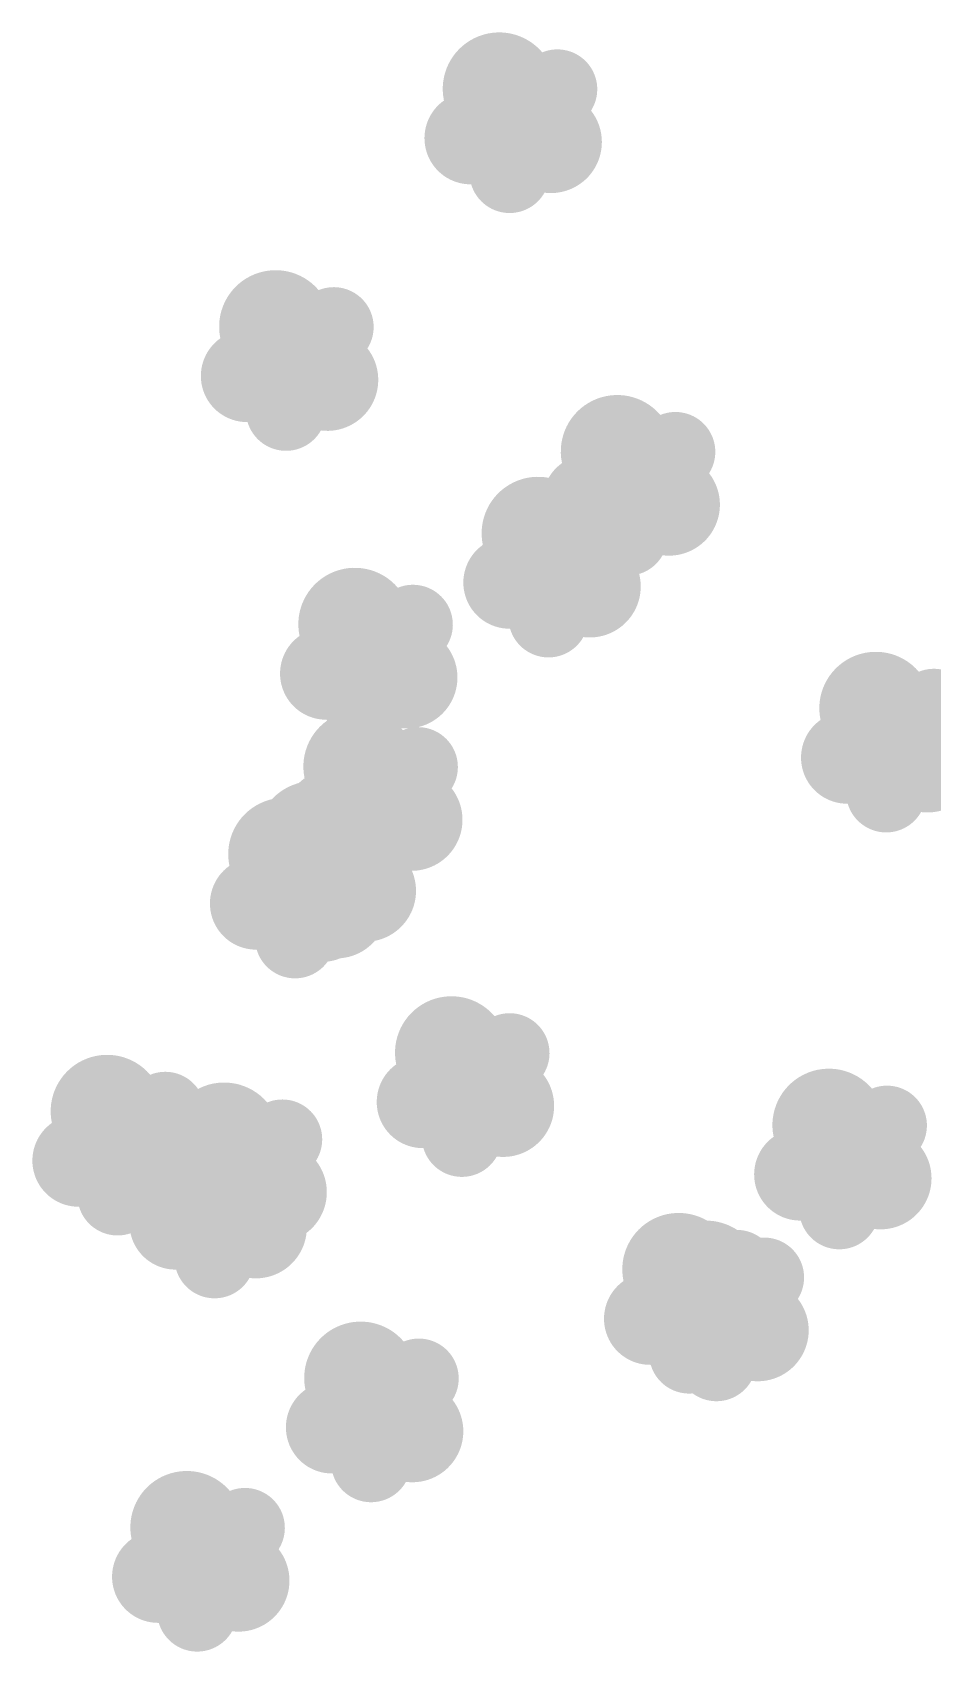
# Model space of a CAD drawing. Header units: feet. Extents: x 19943 to 22668, y 19646 to 21490.
# Drawn here: x 20827.3 to 20876.6, y 21138.3 to 21226.8 of the extents above; entities that cross this region are included whole.
import ezdxf

# ---------------------------------------------------------------- set-up
doc = ezdxf.new("R2010")
doc.units = ezdxf.units.FT
doc.header["$MEASUREMENT"] = 0
doc.layers.add('V-PLNT-TREES-SAVD', color=253, linetype='Continuous')

# ---------------------------------------------------------------- blocks, each defined once
blk = doc.blocks.new('Existing Basemap')
at = {"layer": 'V-PLNT-TREES-SAVD'}
h = blk.add_hatch(color=256, dxfattribs=at)
edge = h.paths.add_edge_path()
edge.add_ellipse((20856.06340759981, 21223.71379087933), major_axis=(-1.543132462168271, 1.543089726718376), ratio=0.9999999999995682, start_angle=192.5944597473992, end_angle=337.2687559424306)
edge.add_ellipse((20852.88019731846, 21223.73408680088), major_axis=(-2.185042389636971, 2.184981877158718), ratio=0.9999999999979726, start_angle=265.3135617642286, end_angle=416.8558821878045)
edge.add_ellipse((20851.31405463743, 21221.03901511397), major_axis=(1.784643676877361, 1.784693102098145), ratio=0.9999999999999278, start_angle=80.2866100408609, end_angle=225.7341644166373)
edge.add_ellipse((20853.44978097164, 21219.13725468756), major_axis=(-1.550971484118789, 1.550928531575328), ratio=0.9999999999992424, start_angle=61.15733986461568, end_angle=61.47147788450962)
edge.add_ellipse((20853.44978097164, 21219.13725468756), major_axis=(-1.550971484118789, 1.550928531575328), ratio=0.9999999999992424, start_angle=61.47147788450962, end_angle=195.4892329067007)
edge.add_ellipse((20855.70749759435, 21220.82550595071), major_axis=(1.973188564310873, 1.973243211230985), ratio=0.9999999999999237, start_angle=217.8170008947253, end_angle=353.0192784218156)
h = blk.add_hatch(color=256, dxfattribs=at)
edge = h.paths.add_edge_path()
edge.add_ellipse((20843.8269448925, 21210.70796824778), major_axis=(-1.543132462168271, 1.543089726718376), ratio=0.9999999999995682, start_angle=192.5944597473992, end_angle=337.2687559424306)
edge.add_ellipse((20840.64373461115, 21210.72826416932), major_axis=(-2.185042389636971, 2.184981877158718), ratio=0.9999999999979726, start_angle=265.3135617642286, end_angle=416.8558821878045)
edge.add_ellipse((20839.07759193012, 21208.03319248242), major_axis=(1.784643676877361, 1.784693102098145), ratio=0.9999999999999278, start_angle=80.2866100408609, end_angle=225.7341644166373)
edge.add_ellipse((20841.21331826433, 21206.131432056), major_axis=(-1.550971484118789, 1.550928531575328), ratio=0.9999999999992424, start_angle=61.15733986461568, end_angle=61.47147788450962)
edge.add_ellipse((20841.21331826433, 21206.131432056), major_axis=(-1.550971484118789, 1.550928531575328), ratio=0.9999999999992424, start_angle=61.47147788450962, end_angle=195.4892329067007)
edge.add_ellipse((20843.47103488705, 21207.81968331916), major_axis=(1.973188564310873, 1.973243211230985), ratio=0.9999999999999237, start_angle=217.8170008947253, end_angle=353.0192784218156)
h = blk.add_hatch(color=256, dxfattribs=at)
edge = h.paths.add_edge_path()
edge.add_ellipse((20862.52356879252, 21203.87998004629), major_axis=(-1.543132462168271, 1.543089726718376), ratio=0.9999999999995682, start_angle=192.5944597473992, end_angle=337.2687559424306)
edge.add_ellipse((20859.34035851117, 21203.90027596784), major_axis=(-2.185042389636971, 2.184981877158718), ratio=0.9999999999979726, start_angle=265.3135617642286, end_angle=416.8558821878045)
edge.add_ellipse((20857.77421583014, 21201.20520428093), major_axis=(1.784643676877361, 1.784693102098145), ratio=0.9999999999999278, start_angle=80.2866100408609, end_angle=225.7341644166373)
edge.add_ellipse((20859.90994216435, 21199.30344385452), major_axis=(-1.550971484118789, 1.550928531575328), ratio=0.9999999999992424, start_angle=61.15733986461568, end_angle=61.47147788450962)
edge.add_ellipse((20859.90994216435, 21199.30344385452), major_axis=(-1.550971484118789, 1.550928531575328), ratio=0.9999999999992424, start_angle=61.47147788450962, end_angle=195.4892329067007)
edge.add_ellipse((20862.16765878706, 21200.99169511767), major_axis=(1.973188564310873, 1.973243211230985), ratio=0.9999999999999237, start_angle=217.8170008947253, end_angle=353.0192784218156)
h = blk.add_hatch(color=256, dxfattribs=at)
edge = h.paths.add_edge_path()
edge.add_ellipse((20858.19084101982, 21199.40659581874), major_axis=(-1.543132462168271, 1.543089726718376), ratio=0.9999999999995682, start_angle=192.5944597473992, end_angle=337.2687559424306)
edge.add_ellipse((20855.00763073847, 21199.42689174028), major_axis=(-2.185042389636971, 2.184981877158718), ratio=0.9999999999979726, start_angle=265.3135617642286, end_angle=416.8558821878045)
edge.add_ellipse((20853.44148805744, 21196.73182005338), major_axis=(1.784643676877361, 1.784693102098145), ratio=0.9999999999999278, start_angle=80.2866100408609, end_angle=225.7341644166373)
edge.add_ellipse((20855.57721439165, 21194.83005962697), major_axis=(-1.550971484118789, 1.550928531575328), ratio=0.9999999999992424, start_angle=61.15733986461568, end_angle=61.47147788450962)
edge.add_ellipse((20855.57721439165, 21194.83005962697), major_axis=(-1.550971484118789, 1.550928531575328), ratio=0.9999999999992424, start_angle=61.47147788450962, end_angle=195.4892329067007)
edge.add_ellipse((20857.83493101437, 21196.51831089012), major_axis=(1.973188564310873, 1.973243211230985), ratio=0.9999999999999237, start_angle=217.8170008947253, end_angle=353.0192784218156)
h = blk.add_hatch(color=256, dxfattribs=at)
edge = h.paths.add_edge_path()
edge.add_ellipse((20848.16060747449, 21194.42911565979), major_axis=(-1.543132462168271, 1.543089726718376), ratio=0.9999999999995682, start_angle=192.5944597473992, end_angle=337.2687559424306)
edge.add_ellipse((20844.97739719314, 21194.44941158133), major_axis=(-2.185042389636971, 2.184981877158718), ratio=0.9999999999979726, start_angle=265.3135617642286, end_angle=416.8558821878045)
edge.add_ellipse((20843.41125451211, 21191.75433989443), major_axis=(1.784643676877361, 1.784693102098145), ratio=0.9999999999999278, start_angle=80.2866100408609, end_angle=225.7341644166373)
edge.add_ellipse((20845.54698084632, 21189.85257946801), major_axis=(-1.550971484118789, 1.550928531575328), ratio=0.9999999999992424, start_angle=61.15733986461568, end_angle=61.47147788450962)
edge.add_ellipse((20845.54698084632, 21189.85257946801), major_axis=(-1.550971484118789, 1.550928531575328), ratio=0.9999999999992424, start_angle=61.47147788450962, end_angle=195.4892329067007)
edge.add_ellipse((20847.80469746903, 21191.54083073117), major_axis=(1.973188564310873, 1.973243211230985), ratio=0.9999999999999237, start_angle=217.8170008947253, end_angle=353.0192784218156)
h = blk.add_hatch(color=256, dxfattribs=at)
edge = h.paths.add_edge_path()
edge.add_ellipse((20876.67055507155, 21189.8339516242), major_axis=(-1.543132462168271, 1.543089726718376), ratio=0.9999999999995682, start_angle=192.5944597473992, end_angle=337.2687559424306)
edge.add_ellipse((20873.4873447902, 21189.85424754575), major_axis=(-2.185042389636971, 2.184981877158718), ratio=0.9999999999979726, start_angle=265.3135617642286, end_angle=416.8558821878045)
edge.add_ellipse((20871.92120210917, 21187.15917585884), major_axis=(1.784643676877361, 1.784693102098145), ratio=0.9999999999999278, start_angle=80.2866100408609, end_angle=225.7341644166373)
edge.add_ellipse((20874.05692844338, 21185.25741543243), major_axis=(-1.550971484118789, 1.550928531575328), ratio=0.9999999999992424, start_angle=61.15733986461568, end_angle=61.47147788450962)
edge.add_ellipse((20874.05692844338, 21185.25741543243), major_axis=(-1.550971484118789, 1.550928531575328), ratio=0.9999999999992424, start_angle=61.47147788450962, end_angle=195.4892329067007)
edge.add_ellipse((20876.31464506609, 21186.94566669558), major_axis=(1.973188564310873, 1.973243211230985), ratio=0.9999999999999237, start_angle=217.8170008947253, end_angle=353.0192784218156)
h = blk.add_hatch(color=256, dxfattribs=at)
edge = h.paths.add_edge_path()
edge.add_ellipse((20848.43642804564, 21186.64200763061), major_axis=(-1.543132462168271, 1.543089726718376), ratio=0.9999999999995682, start_angle=192.5944597473992, end_angle=337.2687559424306)
edge.add_ellipse((20845.2532177643, 21186.66230355215), major_axis=(-2.185042389636971, 2.184981877158718), ratio=0.9999999999979726, start_angle=265.3135617642286, end_angle=416.8558821878045)
edge.add_ellipse((20843.68707508327, 21183.96723186524), major_axis=(1.784643676877361, 1.784693102098145), ratio=0.9999999999999278, start_angle=80.2866100408609, end_angle=225.7341644166373)
edge.add_ellipse((20845.82280141748, 21182.06547143883), major_axis=(-1.550971484118789, 1.550928531575328), ratio=0.9999999999992424, start_angle=61.15733986461568, end_angle=61.47147788450962)
edge.add_ellipse((20845.82280141748, 21182.06547143883), major_axis=(-1.550971484118789, 1.550928531575328), ratio=0.9999999999992424, start_angle=61.47147788450962, end_angle=195.4892329067007)
edge.add_ellipse((20848.08051804019, 21183.75372270199), major_axis=(1.973188564310873, 1.973243211230985), ratio=0.9999999999999237, start_angle=217.8170008947253, end_angle=353.0192784218156)
h = blk.add_hatch(color=256, dxfattribs=at)
edge = h.paths.add_edge_path()
edge.add_ellipse((20845.89357333195, 21182.76131941986), major_axis=(-1.543132462168271, 1.543089726718376), ratio=0.9999999999995682, start_angle=192.5944597473992, end_angle=337.2687559424306)
edge.add_ellipse((20842.7103630506, 21182.78161534141), major_axis=(-2.185042389636971, 2.184981877158718), ratio=0.9999999999979726, start_angle=265.3135617642286, end_angle=416.8558821878045)
edge.add_ellipse((20841.14422036957, 21180.0865436545), major_axis=(1.784643676877361, 1.784693102098145), ratio=0.9999999999999278, start_angle=80.2866100408609, end_angle=225.7341644166373)
edge.add_ellipse((20843.27994670378, 21178.18478322809), major_axis=(-1.550971484118789, 1.550928531575328), ratio=0.9999999999992424, start_angle=61.15733986461568, end_angle=61.47147788450962)
edge.add_ellipse((20843.27994670378, 21178.18478322809), major_axis=(-1.550971484118789, 1.550928531575328), ratio=0.9999999999992424, start_angle=61.47147788450962, end_angle=195.4892329067007)
edge.add_ellipse((20845.5376633265, 21179.87303449124), major_axis=(1.973188564310873, 1.973243211230985), ratio=0.9999999999999237, start_angle=217.8170008947253, end_angle=353.0192784218156)
h = blk.add_hatch(color=256, dxfattribs=at)
edge = h.paths.add_edge_path()
edge.add_ellipse((20844.32419353924, 21181.8527698347), major_axis=(-1.543132462168271, 1.543089726718376), ratio=0.9999999999995682, start_angle=192.5944597473992, end_angle=337.2687559424306)
edge.add_ellipse((20841.14098325789, 21181.87306575624), major_axis=(-2.185042389636971, 2.184981877158718), ratio=0.9999999999979726, start_angle=265.3135617642286, end_angle=416.8558821878045)
edge.add_ellipse((20839.57484057686, 21179.17799406934), major_axis=(1.784643676877361, 1.784693102098145), ratio=0.9999999999999278, start_angle=80.2866100408609, end_angle=225.7341644166373)
edge.add_ellipse((20841.71056691108, 21177.27623364293), major_axis=(-1.550971484118789, 1.550928531575328), ratio=0.9999999999992424, start_angle=61.15733986461568, end_angle=61.47147788450962)
edge.add_ellipse((20841.71056691108, 21177.27623364293), major_axis=(-1.550971484118789, 1.550928531575328), ratio=0.9999999999992424, start_angle=61.47147788450962, end_angle=195.4892329067007)
edge.add_ellipse((20843.96828353379, 21178.96448490608), major_axis=(1.973188564310873, 1.973243211230985), ratio=0.9999999999999237, start_angle=217.8170008947253, end_angle=353.0192784218156)
h = blk.add_hatch(color=256, dxfattribs=at)
edge = h.paths.add_edge_path()
edge.add_ellipse((20853.45118982283, 21170.99399626055), major_axis=(-1.543132462168271, 1.543089726718376), ratio=0.9999999999995682, start_angle=192.5944597473992, end_angle=337.2687559424306)
edge.add_ellipse((20850.26797954148, 21171.0142921821), major_axis=(-2.185042389636971, 2.184981877158718), ratio=0.9999999999979726, start_angle=265.3135617642286, end_angle=416.8558821878045)
edge.add_ellipse((20848.70183686045, 21168.31922049519), major_axis=(1.784643676877361, 1.784693102098145), ratio=0.9999999999999278, start_angle=80.2866100408609, end_angle=225.7341644166373)
edge.add_ellipse((20850.83756319466, 21166.41746006878), major_axis=(-1.550971484118789, 1.550928531575328), ratio=0.9999999999992424, start_angle=61.15733986461568, end_angle=61.47147788450962)
edge.add_ellipse((20850.83756319466, 21166.41746006878), major_axis=(-1.550971484118789, 1.550928531575328), ratio=0.9999999999992424, start_angle=61.47147788450962, end_angle=195.4892329067007)
edge.add_ellipse((20853.09527981737, 21168.10571133193), major_axis=(1.973188564310873, 1.973243211230985), ratio=0.9999999999999237, start_angle=217.8170008947253, end_angle=353.0192784218156)
h = blk.add_hatch(color=256, dxfattribs=at)
edge = h.paths.add_edge_path()
edge.add_ellipse((20834.60739190396, 21167.78962059893), major_axis=(-1.543132462168271, 1.543089726718376), ratio=0.9999999999995682, start_angle=192.5944597473992, end_angle=337.2687559424306)
edge.add_ellipse((20831.42418162261, 21167.80991652047), major_axis=(-2.185042389636971, 2.184981877158718), ratio=0.9999999999979726, start_angle=265.3135617642286, end_angle=416.8558821878045)
edge.add_ellipse((20829.85803894158, 21165.11484483357), major_axis=(1.784643676877361, 1.784693102098145), ratio=0.9999999999999278, start_angle=80.2866100408609, end_angle=225.7341644166373)
edge.add_ellipse((20831.99376527579, 21163.21308440715), major_axis=(-1.550971484118789, 1.550928531575328), ratio=0.9999999999992424, start_angle=61.15733986461568, end_angle=61.47147788450962)
edge.add_ellipse((20831.99376527579, 21163.21308440715), major_axis=(-1.550971484118789, 1.550928531575328), ratio=0.9999999999992424, start_angle=61.47147788450962, end_angle=195.4892329067007)
edge.add_ellipse((20834.25148189851, 21164.90133567031), major_axis=(1.973188564310873, 1.973243211230985), ratio=0.9999999999999237, start_angle=217.8170008947253, end_angle=353.0192784218156)
h = blk.add_hatch(color=256, dxfattribs=at)
edge = h.paths.add_edge_path()
edge.add_ellipse((20874.1039697628, 21167.03215526487), major_axis=(-1.543132462168271, 1.543089726718376), ratio=0.9999999999995682, start_angle=192.5944597473992, end_angle=337.2687559424306)
edge.add_ellipse((20870.92075948146, 21167.05245118641), major_axis=(-2.185042389636971, 2.184981877158718), ratio=0.9999999999979726, start_angle=265.3135617642286, end_angle=416.8558821878045)
edge.add_ellipse((20869.35461680043, 21164.35737949951), major_axis=(1.784643676877361, 1.784693102098145), ratio=0.9999999999999278, start_angle=80.2866100408609, end_angle=225.7341644166373)
edge.add_ellipse((20871.49034313464, 21162.45561907309), major_axis=(-1.550971484118789, 1.550928531575328), ratio=0.9999999999992424, start_angle=61.15733986461568, end_angle=61.47147788450962)
edge.add_ellipse((20871.49034313464, 21162.45561907309), major_axis=(-1.550971484118789, 1.550928531575328), ratio=0.9999999999992424, start_angle=61.47147788450962, end_angle=195.4892329067007)
edge.add_ellipse((20873.74805975735, 21164.14387033625), major_axis=(1.973188564310873, 1.973243211230985), ratio=0.9999999999999237, start_angle=217.8170008947253, end_angle=353.0192784218156)
h = blk.add_hatch(color=256, dxfattribs=at)
edge = h.paths.add_edge_path()
edge.add_ellipse((20841.01198300336, 21166.27535587566), major_axis=(-1.543132462168271, 1.543089726718376), ratio=0.9999999999995682, start_angle=192.5944597473992, end_angle=337.2687559424306)
edge.add_ellipse((20837.82877272201, 21166.2956517972), major_axis=(-2.185042389636971, 2.184981877158718), ratio=0.9999999999979726, start_angle=265.3135617642286, end_angle=416.8558821878045)
edge.add_ellipse((20836.26263004098, 21163.6005801103), major_axis=(1.784643676877361, 1.784693102098145), ratio=0.9999999999999278, start_angle=80.2866100408609, end_angle=225.7341644166373)
edge.add_ellipse((20838.39835637519, 21161.69881968388), major_axis=(-1.550971484118789, 1.550928531575328), ratio=0.9999999999992424, start_angle=61.15733986461568, end_angle=61.47147788450962)
edge.add_ellipse((20838.39835637519, 21161.69881968388), major_axis=(-1.550971484118789, 1.550928531575328), ratio=0.9999999999992424, start_angle=61.47147788450962, end_angle=195.4892329067007)
edge.add_ellipse((20840.65607299791, 21163.38707094704), major_axis=(1.973188564310873, 1.973243211230985), ratio=0.9999999999999237, start_angle=217.8170008947253, end_angle=353.0192784218156)
h = blk.add_hatch(color=256, dxfattribs=at)
edge = h.paths.add_edge_path()
edge.add_ellipse((20839.91907596916, 21164.3515112181), major_axis=(-1.543132462168271, 1.543089726718376), ratio=0.9999999999995682, start_angle=192.5944597473992, end_angle=337.2687559424306)
edge.add_ellipse((20836.73586568782, 21164.37180713964), major_axis=(-2.185042389636971, 2.184981877158718), ratio=0.9999999999979726, start_angle=265.3135617642286, end_angle=416.8558821878045)
edge.add_ellipse((20835.16972300679, 21161.67673545274), major_axis=(1.784643676877361, 1.784693102098145), ratio=0.9999999999999278, start_angle=80.2866100408609, end_angle=225.7341644166373)
edge.add_ellipse((20837.305449341, 21159.77497502632), major_axis=(-1.550971484118789, 1.550928531575328), ratio=0.9999999999992424, start_angle=61.15733986461568, end_angle=61.47147788450962)
edge.add_ellipse((20837.305449341, 21159.77497502632), major_axis=(-1.550971484118789, 1.550928531575328), ratio=0.9999999999992424, start_angle=61.47147788450962, end_angle=195.4892329067007)
edge.add_ellipse((20839.56316596371, 21161.46322628948), major_axis=(1.973188564310873, 1.973243211230985), ratio=0.9999999999999237, start_angle=217.8170008947253, end_angle=353.0192784218156)
h = blk.add_hatch(color=256, dxfattribs=at)
edge = h.paths.add_edge_path()
edge.add_ellipse((20865.88869215855, 21159.14117648565), major_axis=(-1.543132462168271, 1.543089726718376), ratio=0.9999999999995682, start_angle=192.5944597473992, end_angle=337.2687559424306)
edge.add_ellipse((20862.7054818772, 21159.16147240719), major_axis=(-2.185042389636971, 2.184981877158718), ratio=0.9999999999979726, start_angle=265.3135617642286, end_angle=416.8558821878045)
edge.add_ellipse((20861.13933919618, 21156.46640072029), major_axis=(1.784643676877361, 1.784693102098145), ratio=0.9999999999999278, start_angle=80.2866100408609, end_angle=225.7341644166373)
edge.add_ellipse((20863.27506553039, 21154.56464029387), major_axis=(-1.550971484118789, 1.550928531575328), ratio=0.9999999999992424, start_angle=61.15733986461568, end_angle=61.47147788450962)
edge.add_ellipse((20863.27506553039, 21154.56464029387), major_axis=(-1.550971484118789, 1.550928531575328), ratio=0.9999999999992424, start_angle=61.47147788450962, end_angle=195.4892329067007)
edge.add_ellipse((20865.5327821531, 21156.25289155703), major_axis=(1.973188564310873, 1.973243211230985), ratio=0.9999999999999237, start_angle=217.8170008947253, end_angle=353.0192784218156)
h = blk.add_hatch(color=256, dxfattribs=at)
edge = h.paths.add_edge_path()
edge.add_ellipse((20867.3816652781, 21158.72256400836), major_axis=(-1.543132462168271, 1.543089726718376), ratio=0.9999999999995682, start_angle=192.5944597473992, end_angle=337.2687559424306)
edge.add_ellipse((20864.19845499675, 21158.74285992991), major_axis=(-2.185042389636971, 2.184981877158718), ratio=0.9999999999979726, start_angle=265.3135617642286, end_angle=416.8558821878045)
edge.add_ellipse((20862.63231231572, 21156.047788243), major_axis=(1.784643676877361, 1.784693102098145), ratio=0.9999999999999278, start_angle=80.2866100408609, end_angle=225.7341644166373)
edge.add_ellipse((20864.76803864993, 21154.14602781659), major_axis=(-1.550971484118789, 1.550928531575328), ratio=0.9999999999992424, start_angle=61.15733986461568, end_angle=61.47147788450962)
edge.add_ellipse((20864.76803864993, 21154.14602781659), major_axis=(-1.550971484118789, 1.550928531575328), ratio=0.9999999999992424, start_angle=61.47147788450962, end_angle=195.4892329067007)
edge.add_ellipse((20867.02575527264, 21155.83427907974), major_axis=(1.973188564310873, 1.973243211230985), ratio=0.9999999999999237, start_angle=217.8170008947253, end_angle=353.0192784218156)
h = blk.add_hatch(color=256, dxfattribs=at)
edge = h.paths.add_edge_path()
edge.add_ellipse((20848.48152201139, 21153.1984536188), major_axis=(-1.543132462168271, 1.543089726718376), ratio=0.9999999999995682, start_angle=192.5944597473992, end_angle=337.2687559424306)
edge.add_ellipse((20845.29831173005, 21153.21874954034), major_axis=(-2.185042389636971, 2.184981877158718), ratio=0.9999999999979726, start_angle=265.3135617642286, end_angle=416.8558821878045)
edge.add_ellipse((20843.73216904902, 21150.52367785344), major_axis=(1.784643676877361, 1.784693102098145), ratio=0.9999999999999278, start_angle=80.2866100408609, end_angle=225.7341644166373)
edge.add_ellipse((20845.86789538323, 21148.62191742702), major_axis=(-1.550971484118789, 1.550928531575328), ratio=0.9999999999992424, start_angle=61.15733986461568, end_angle=61.47147788450962)
edge.add_ellipse((20845.86789538323, 21148.62191742702), major_axis=(-1.550971484118789, 1.550928531575328), ratio=0.9999999999992424, start_angle=61.47147788450962, end_angle=195.4892329067007)
edge.add_ellipse((20848.12561200594, 21150.31016869018), major_axis=(1.973188564310873, 1.973243211230985), ratio=0.9999999999999237, start_angle=217.8170008947253, end_angle=353.0192784218156)
h = blk.add_hatch(color=256, dxfattribs=at)
edge = h.paths.add_edge_path()
edge.add_ellipse((20838.96764989724, 21145.02769001529), major_axis=(-1.543132462168271, 1.543089726718376), ratio=0.9999999999995682, start_angle=192.5944597473992, end_angle=337.2687559424306)
edge.add_ellipse((20835.7844396159, 21145.04798593684), major_axis=(-2.185042389636971, 2.184981877158718), ratio=0.9999999999979726, start_angle=265.3135617642286, end_angle=416.8558821878045)
edge.add_ellipse((20834.21829693487, 21142.35291424993), major_axis=(1.784643676877361, 1.784693102098145), ratio=0.9999999999999278, start_angle=80.2866100408609, end_angle=225.7341644166373)
edge.add_ellipse((20836.35402326908, 21140.45115382352), major_axis=(-1.550971484118789, 1.550928531575328), ratio=0.9999999999992424, start_angle=61.15733986461568, end_angle=61.47147788450962)
edge.add_ellipse((20836.35402326908, 21140.45115382352), major_axis=(-1.550971484118789, 1.550928531575328), ratio=0.9999999999992424, start_angle=61.47147788450962, end_angle=195.4892329067007)
edge.add_ellipse((20838.61173989179, 21142.13940508667), major_axis=(1.973188564310873, 1.973243211230985), ratio=0.9999999999999237, start_angle=217.8170008947253, end_angle=353.0192784218156)

msp = doc.modelspace()

# ---------------------------------------------------------------- block references
msp.add_blockref('Existing Basemap', (0, 0))

doc.saveas('drawing.dxf')
